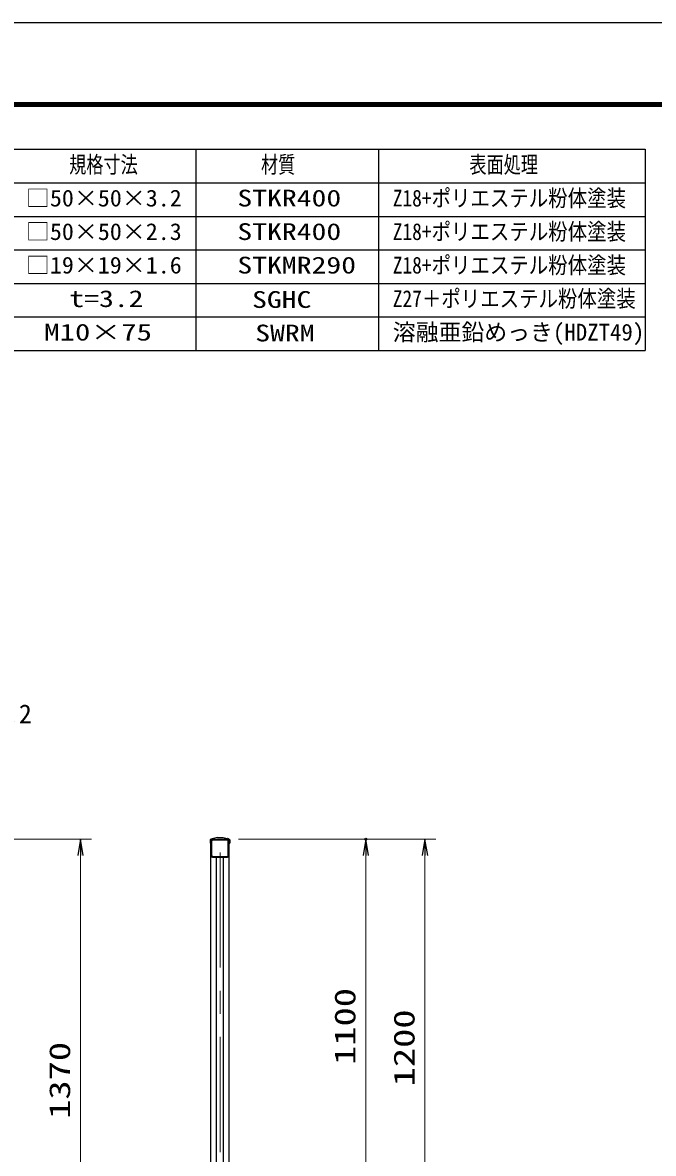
# Model space of a CAD drawing. Units: millimetres, scale not verified. Extents: x -4200 to 4200, y -2970 to 2970.
# Drawn here: x -198 to 1539, y -144 to 2970 of the extents above; entities that cross this region are included whole.
import ezdxf
from ezdxf.enums import TextEntityAlignment as Align

# ---------------------------------------------------------------- set-up
doc = ezdxf.new("R2010")
doc.units = ezdxf.units.MM
doc.header["$LTSCALE"] = 10
doc.header["$PDMODE"] = 32
doc.header["$PDSIZE"] = 5
doc.linetypes.add('USER2', pattern=[1.125, 0.75, -0.125, 0.125, -0.125])
doc.linetypes.add('USER3', pattern=[50.8, 31.75, -6.35, 6.35, -6.35])
for name, color, linetype, lineweight in [('0-1_D-STR-TXT', 7, 'Continuous', 25), ('0-3_D-MTR-FRAM', 7, 'Continuous', 25), ('0-4_D-STR1', 1, 'Continuous', 25), ('0-5_D-BMK', 2, 'USER2', 13), ('0-6_D-STR-DIM', 7, 'Continuous', 13), ('0-7_0', 7, 'Continuous', 25), ('0-D_D-TTL', 7, 'Continuous', 25)]:
    doc.layers.add(name, color=color, linetype=linetype, lineweight=lineweight)
doc.layers.add('0-2_D-MTR-TXT', color=7, linetype='Continuous')
doc.layers.add('0-8_Defpoints', color=8, linetype='Continuous')
doc.styles.add('ＭＳ ゴシック', font='')
doc.styles.add('ＭＳ Ｐゴシック', font='')
doc.styles.get('ＭＳ ゴシック').set_extended_font_data('MS Gothic')
doc.styles.get('ＭＳ Ｐゴシック').set_extended_font_data('MS PGothic')

# ---------------------------------------------------------------- blocks, each defined once
blk = doc.blocks.new('DARROWS')
at = {"layer": '0-7_0'}
blk.add_line((0, 0), (-9.991, 0), dxfattribs=at)
blk.add_lwpolyline([(-10, -1.667), (0, 0), (-10, 1.667)], dxfattribs=at)
blk = doc.blocks.new('MLeader9')
at = {"layer": '0-1_D-STR-TXT'}
blk.add_lwpolyline([(-1115.44, 556.82), (-907.12, 1067.56), (-799.12, 1067.56)], dxfattribs=at)
blk.add_solid([(-1107.1, 553.42), (-1123.77, 560.22), (-1135.83, 506.82)], dxfattribs=at)
at = {"layer": '0-1_D-STR-TXT', "style": 'ＭＳ Ｐゴシック', "width": 0.9}
blk.add_text('主柱\u3000□', height=58.56, dxfattribs=at).set_placement((-778.27, 1023.64), align=Align.BOTTOM_LEFT)
at = {"layer": '0-1_D-STR-TXT', "style": 'ＭＳ ゴシック'}
blk.add_text('50X50X3.2', height=51.95, dxfattribs=at).set_placement((-490.56, 1024.91), align=Align.BOTTOM_LEFT)

msp = doc.modelspace()

# ---------------------------------------------------------------- linework, layer by layer
at = {"layer": '0-3_D-MTR-FRAM'}
for p, q in [((-829.73, 2621.29), (1516.11, 2621.29)), ((279.13, 2621.29), (279.13, 2067.4)), ((782.39, 2621.29), (782.39, 2067.4)), ((1516.11, 2621.29), (1516.11, 2067.4)), ((-829.73, 2528.98), (1516.11, 2528.98)), ((-829.73, 2436.66), (1516.11, 2436.66)), ((-829.73, 2344.35), (1516.11, 2344.35)), ((-829.73, 2252.03), (1516.11, 2252.03)), ((-829.73, 2159.72), (1516.11, 2159.72)), ((-829.73, 2067.4), (1516.11, 2067.4))]:
    msp.add_line(p, q, dxfattribs=at)
at = {"layer": '0-4_D-STR1'}
for p, q in [((319.01, 719.55), (318.86, 710.55)), ((338.36, 725.55), (320.57, 721.46)), ((320.86, 721.55), (370.86, 721.55)), ((320.86, 676.15), (320.86, 716.95)), ((323.16, 676.15), (323.16, 716.95)), ((325.46, 721.55), (366.26, 721.55)), ((325.46, 719.25), (366.26, 719.25)), ((338.36, 725.55), (353.36, 725.55)), ((353.36, 725.55), (371.15, 721.46)), ((368.56, 676.15), (368.56, 716.95)), ((370.86, 676.15), (370.86, 716.95)), ((372.7, 719.55), (372.86, 710.55)), ((318.86, 710.55), (320.86, 710.55)), ((320.86, -648.45), (320.86, 710.55)), ((370.86, -648.45), (370.86, 710.55)), ((370.86, 710.55), (372.86, 710.55)), ((325.46, 673.85), (366.26, 673.85)), ((325.46, 671.55), (366.26, 671.55)), ((336.36, -328.45), (336.36, 671.55)), ((355.36, -328.45), (355.36, 671.55))]:
    msp.add_line(p, q, dxfattribs=at)
for centre, radius, start, end in [((321.01, 719.52), 2, 102.93782, 179), ((325.46, 716.95), 4.6, 90, 180), ((325.46, 716.95), 2.3, 90, 180), ((366.26, 716.95), 4.6, 0, 90), ((366.26, 716.95), 2.3, 0, 90), ((370.7, 719.52), 2, 1, 77.06218), ((325.46, 676.15), 4.6, 180, 270), ((325.46, 676.15), 2.3, 180, 270), ((366.26, 676.15), 4.6, 270, 0), ((366.26, 676.15), 2.3, 270, 0)]:
    msp.add_arc(centre, radius, start, end, dxfattribs=at)
at = {"layer": '0-5_D-BMK', "linetype": 'USER3'}
msp.add_line((345.86, -648.45), (345.86, 741.55), dxfattribs=at)
at = {"layer": '0-6_D-STR-DIM'}
for p, q in [((-672.08, 721.55), (-8.2, 721.55)), ((396.26, 721.55), (777.18, 721.55)), ((396.26, 721.55), (939.98, 721.55)), ((-38.2, 676.55), (-38.2, -603.45)), ((747.18, -333.45), (747.18, 676.55)), ((909.98, 676.55), (909.98, -433.45))]:
    msp.add_line(p, q, dxfattribs=at)
at = {"layer": '0-8_Defpoints'}
for p in [(366.26, 721.55), (747.18, 721.55)]:
    msp.add_point(p, dxfattribs=at)
at = {"layer": '0-D_D-TTL', "color": 2}
msp.add_lwpolyline([(-4199.68, 2970.23), (4200.32, 2970.23), (4200.32, -2969.77), (-4199.68, -2969.77)], close=True, dxfattribs=at)
at = {"layer": '0-D_D-TTL'}
for points in [[(-3929.68, 2750.23), (3930.32, 2750.23), (3930.32, -2749.77), (-3929.68, -2749.77)], [(-3927.18, 2747.73), (3927.82, 2747.73), (3927.82, -2747.27), (-3927.18, -2747.27)], [(-3924.68, 2745.23), (3925.32, 2745.23), (3925.32, -2744.77), (-3924.68, -2744.77)], [(-3922.18, 2742.73), (3922.82, 2742.73), (3922.82, -2742.27), (-3922.18, -2742.27)], [(-3919.68, 2740.23), (3920.32, 2740.23), (3920.32, -2739.77), (-3919.68, -2739.77)]]:
    msp.add_lwpolyline(points, close=True, dxfattribs=at)

# ---------------------------------------------------------------- block references
at = {"layer": '0-1_D-STR-TXT'}
msp.add_blockref('MLeader9', (0, 0), dxfattribs=at)
at = {"layer": '0-6_D-STR-DIM', "xscale": 4.5, "yscale": 4.5, "rotation": 90}
for p in [(-38.2, 721.55), (747.18, 721.55), (909.98, 721.55)]:
    msp.add_blockref('DARROWS', p, dxfattribs=at)

# ---------------------------------------------------------------- texts
at = {"layer": '0-2_D-MTR-TXT', "style": 'ＭＳ ゴシック'}
for s, height, width, p in [('規格寸法', 46.19, 0.75, (-69.61, 2542.32)), ('材質', 46.19, 0.75, (458.51, 2542.32)), ('表面処理', 46.19, 0.75, (1032.14, 2542.32)), ('□50×50×3.2', 46.19, 1.05, (-188.79, 2450)), ('STKR400', 46.19, 1.3, (393.45, 2450)), ('Z18+ポリエステル粉体塗装', 46.18, 0.85, (821.27, 2450)), ('□50×50×2.3', 46.19, 1.05, (-188.79, 2357.69)), ('STKR400', 46.19, 1.3, (393.45, 2357.69)), ('Z18+ポリエステル粉体塗装', 46.18, 0.85, (821.27, 2357.69)), ('□19×19×1.6', 46.19, 1.05, (-188.79, 2265.37)), ('STKMR290', 46.19, 1.3, (393.45, 2265.37)), ('Z18+ポリエステル粉体塗装', 46.18, 0.85, (821.27, 2265.37)), ('t=3.2', 46.19, 1.3, (-69.14, 2173.06)), ('SGHC', 46.19, 1.3, (433.92, 2170.66)), ('Z27＋ポリエステル粉体塗装', 46.18, 0.85, (821.27, 2173.06)), ('M10×75', 46.18, 1.35, (-138.5, 2080.74)), ('SWRM', 46.19, 1.3, (442.67, 2078.35))]:
    msp.add_text(s, height=height, dxfattribs=dict(at, width=width)).set_placement(p, align=Align.BOTTOM_LEFT)
msp.add_text('溶融亜鉛めっき(HDZT49)', height=46.19, dxfattribs=at).set_placement((821.27, 2080.74), align=Align.BOTTOM_LEFT)
at = {"layer": '0-6_D-STR-DIM', "style": 'ＭＳ ゴシック', "width": 1.35}
for s, p in [('1100', (735.78, 99.55)), ('1200', (898.58, 40.55)), ('1370', (-49.6, -48.95))]:
    msp.add_text(s, height=57.7, rotation=90, dxfattribs=at).set_placement(p, align=Align.BOTTOM_LEFT)

doc.saveas('drawing.dxf')
